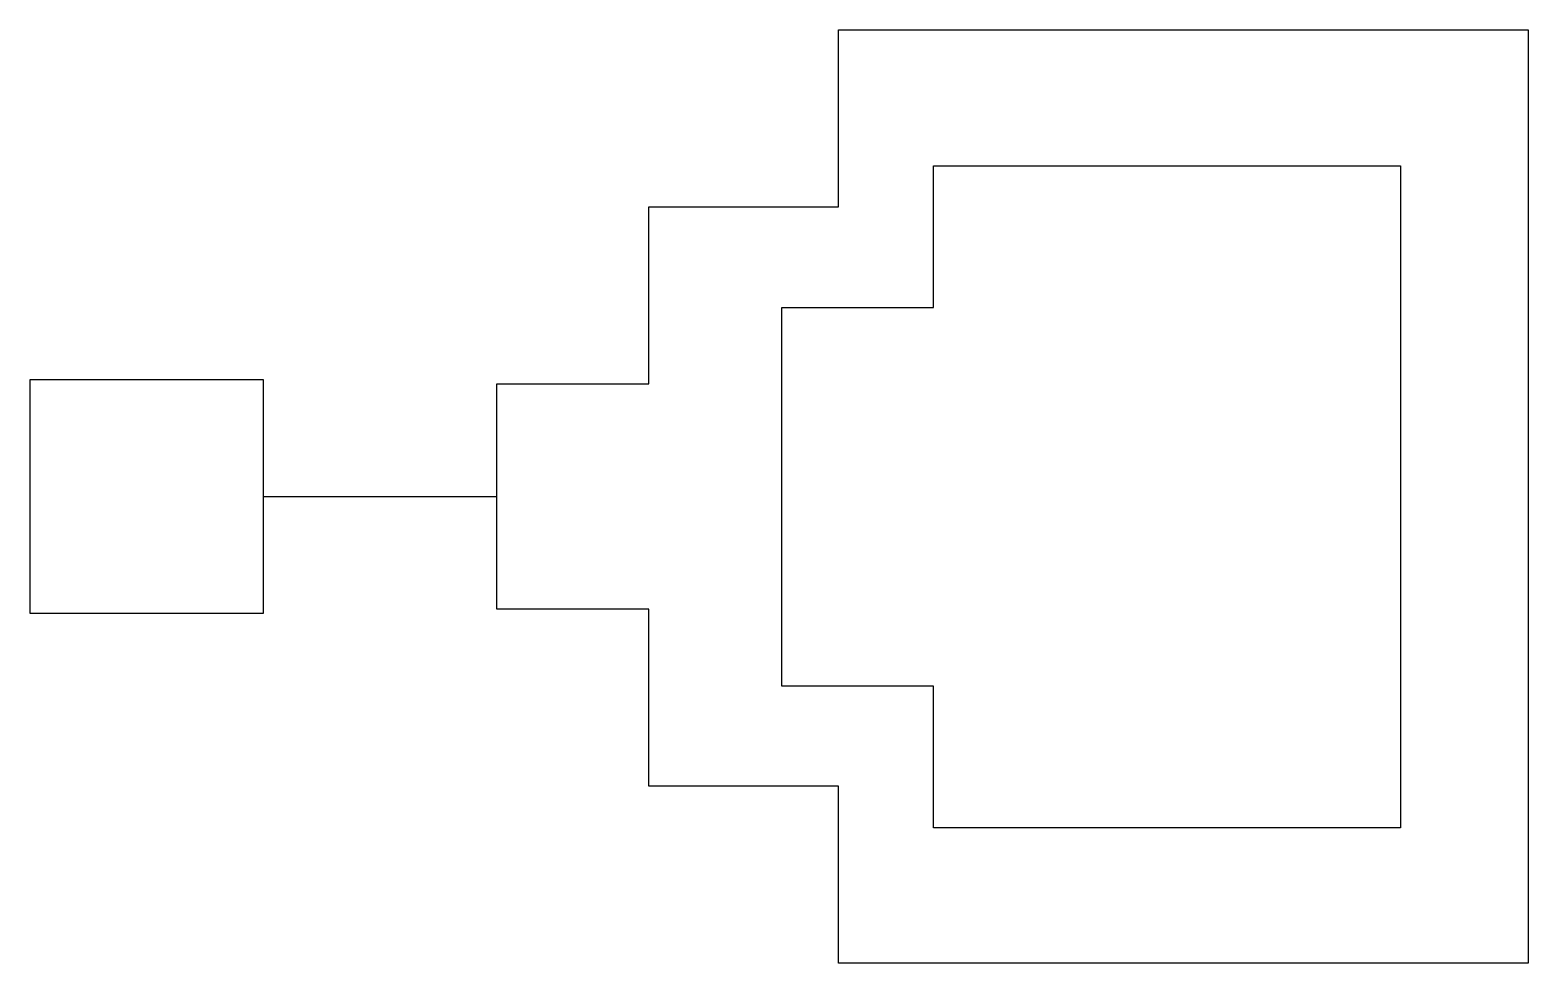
# Model space of a CAD drawing. Header units: millimetres. Extents: x -6084.821 to -6084.339, y -962.336 to -962.036.
import ezdxf

# ---------------------------------------------------------------- set-up
doc = ezdxf.new("R2010")
doc.units = ezdxf.units.MM
doc.layers.add('Tel_Símbolos', color=3, linetype='Continuous')

msp = doc.modelspace()

# ---------------------------------------------------------------- linework, layer by layer
at = {"layer": 'Tel_Símbolos'}
msp.add_line((-6084.74572, -962.18572), (-6084.67072, -962.18572), dxfattribs=at)
msp.add_lwpolyline([(-6084.62193, -962.27882), (-6084.62193, -962.22192), (-6084.67072, -962.22192), (-6084.67072, -962.14952), (-6084.62193, -962.14952), (-6084.62193, -962.09262), (-6084.56093, -962.09262), (-6084.56093, -962.03572), (-6084.33946, -962.03572), (-6084.33946, -962.33572), (-6084.56093, -962.33572), (-6084.56093, -962.27882)], close=True, dxfattribs=at)
at = {"layer": 'Tel_Símbolos', "color": 2}
for points in [[(-6084.57921, -962.12493), (-6084.53042, -962.12493), (-6084.53042, -962.07941), (-6084.38044, -962.07941), (-6084.38044, -962.29221), (-6084.53042, -962.29221), (-6084.53042, -962.24669), (-6084.57921, -962.24669)], [(-6084.82072, -962.22322), (-6084.74572, -962.22322), (-6084.74572, -962.14822), (-6084.82072, -962.14822)]]:
    msp.add_lwpolyline(points, close=True, dxfattribs=at)

doc.saveas('drawing.dxf')
